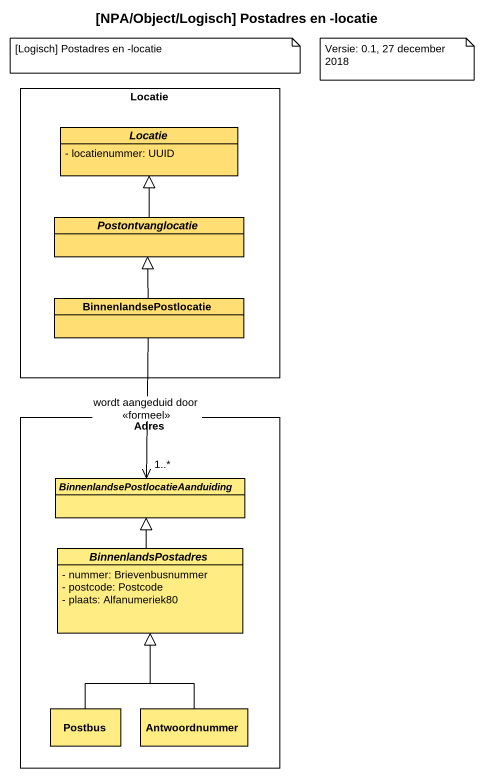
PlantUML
@startuml
title [NPA/Object/Logisch] Postadres en -locatie
hide circle
hide empty members
skinparam classAttributeIconSize 0
rectangle Locatie {
  abstract class "Locatie" as Locatie_2 #FFDE73 {
    - locatienummer: UUID
  }
  abstract class Postontvanglocatie #FFDE73
  class BinnenlandsePostlocatie #FFDE73
}
rectangle Adres {
  abstract class "BinnenlandsePostlocatieAanduiding" as BinnenlandsePostlocatieAandu #FFED83
  abstract class BinnenlandsPostadres #FFED83 {
    - nummer: Brievenbusnummer
    - postcode: Postcode
    - plaats: Alfanumeriek80
  }
  class Postbus #FFED83
  class Antwoordnummer #FFED83
}
Postontvanglocatie -up-|> Locatie_2
BinnenlandsePostlocatie -up-|> Postontvanglocatie
BinnenlandsePostlocatie --> "1..*" BinnenlandsePostlocatieAandu : wordt aangeduid door\n<<formeel>>
BinnenlandsPostadres -up-|> BinnenlandsePostlocatieAandu
Postbus -up-|> BinnenlandsPostadres
Antwoordnummer -up-|> BinnenlandsPostadres
note as N1
  [Logisch] Postadres en -locatie
end note
note as N2
  Versie: 0.1, 27 december 2018
end note
@enduml
